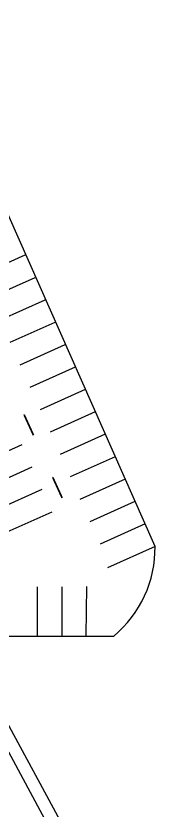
# Model space of a CAD drawing. Header units: millimetres. Extents: x 793 to 3159, y 750 to 2095.
# Drawn here: x 1095.1 to 1111, y 1250.1 to 1340.8 of the extents above; entities that cross this region are included whole.
import ezdxf

# ---------------------------------------------------------------- set-up
doc = ezdxf.new("R2010")
doc.units = ezdxf.units.MM
for name, color, linetype in [('A-PISOS-HATCH', 8, 'Continuous'), ('ESTACIONAMIENTO', 8, 'Continuous'), ('T-CANAL', 4, 'Continuous')]:
    doc.layers.add(name, color=color, linetype=linetype)

msp = doc.modelspace()

# ---------------------------------------------------------------- linework, layer by layer
at = {"layer": 'A-PISOS-HATCH'}
for p, q in [((1096.14429, 1313.4417, 281.53125), (1091.01315, 1311.13712, 281.58377)), ((1097.29364, 1310.88847, 281.53123), (1092.15963, 1308.58259, 281.58378)), ((1098.44083, 1308.33426, 281.53123), (1093.3061, 1306.02807, 281.58378)), ((1099.58801, 1305.78006, 281.53123), (1094.45258, 1303.47355, 281.58379)), ((1100.73664, 1303.2265, 281.53121), (1095.59905, 1300.91902, 281.5838)), ((1101.88383, 1300.67229, 281.53121), (1096.74553, 1298.3645, 281.58381)), ((1103.03102, 1298.11809, 281.53121), (1097.892, 1295.80997, 281.58381)), ((1104.1782, 1295.56389, 281.53121), (1099.03848, 1293.25545, 281.58382)), ((1105.32683, 1293.01033, 281.5312), (1100.18495, 1290.70092, 281.58383)), ((1095.80746, 1291.80428, 281.61689), (1090.66916, 1289.49648, 281.66948)), ((1106.47402, 1290.45612, 281.5312), (1101.33143, 1288.1464, 281.58384)), ((1096.95465, 1289.25007, 281.61689), (1091.81564, 1286.94196, 281.66949)), ((1096.95465, 1289.25007, 281.61689), (1091.81635, 1286.94228, 281.66948)), ((1107.6212, 1287.90192, 281.5312), (1102.44308, 1285.57623, 281.5842)), ((1098.10184, 1286.69587, 281.61689), (1092.96282, 1284.38775, 281.66949)), ((1098.10184, 1286.69587, 281.61689), (1092.96425, 1284.38839, 281.66948)), ((1108.72786, 1285.32951, 281.53161), (1103.58956, 1283.02171, 281.58421)), ((1099.24902, 1284.14167, 281.61689), (1094.11072, 1281.83387, 281.66948)), ((1109.87504, 1282.7753, 281.53161), (1104.73603, 1280.46718, 281.58421)), ((1111.02223, 1280.2211, 281.53161), (1105.59466, 1277.78338, 281.58717)), ((1097.60882, 1269.99896, 297.05286), (1097.61652, 1275.6192, 297.10534)), ((1100.40882, 1269.99513, 297.05286), (1100.41651, 1275.61458, 297.10533))]:
    msp.add_line(p, q, dxfattribs=at)
at = {"layer": 'Defpoints'}
for p, q in [((1111.02223, 1280.2211, 281.53161), (1052.29719, 1412.75288, 293.251)), ((1076.29675, 1269.98631, 281.53161), (1106.29675, 1269.98631, 281.53161))]:
    msp.add_line(p, q, dxfattribs=at)
msp.add_arc((1097.90063, 1280.07115, 281.53161), 13.12246, 309.7790191, 0.6547251, dxfattribs=at)
at = {"layer": 'ESTACIONAMIENTO'}
msp.add_line((1103.16558, 1270.01292, 297.05286), (1103.21624, 1275.63137, 297.10532), dxfattribs=at)
for points in [[(1097.1492, 1292.90116, 0.2, 0.2, 0), (1096.20223, 1294.97474, 0.5, 0, 0), (1096.03866, 1295.33019, 0, 0, 0)], [(1100.41623, 1285.75108, 0.2, 0.2, 0), (1099.46927, 1287.82467, 0.5, 0, 0), (1099.3057, 1288.18012, 0, 0, 0)]]:
    msp.add_lwpolyline(points, format="xyseb", dxfattribs=at)
at = {"layer": 'T-CANAL', "elevation": 292.263, "flags": 128}
msp.add_lwpolyline([(1093.86673, 1260.60273), (1092.57773, 1259.89973), (1098.98473, 1248.04473), (1100.47173, 1248.42173), (1093.86673, 1260.60273)], dxfattribs=at)

doc.saveas('drawing.dxf')
